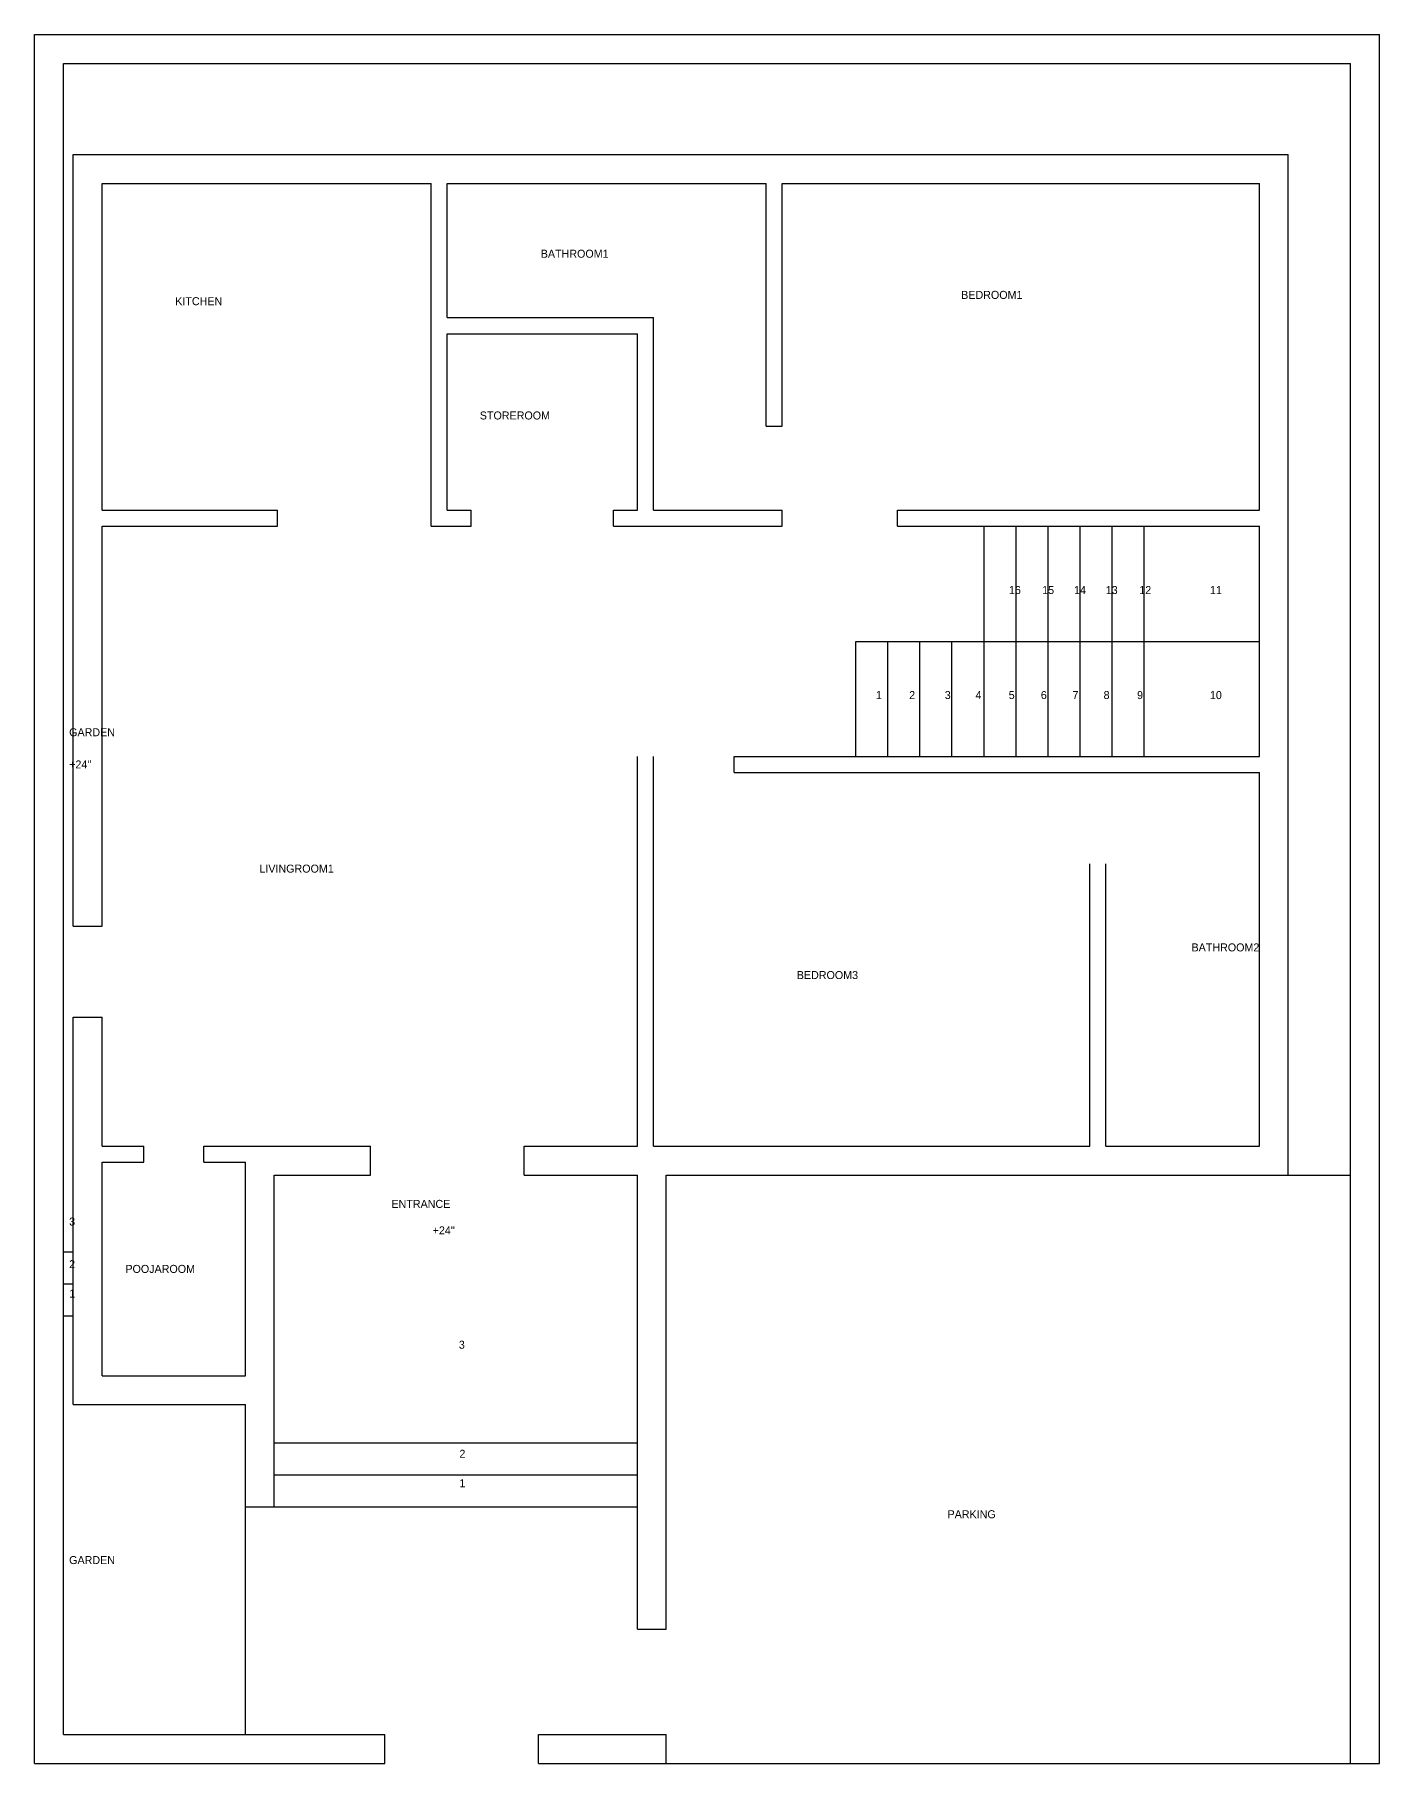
# Model space of a CAD drawing. Header units: metres. Extents: x 0 to 1347, y 0 to 540.
# Drawn here: x 0 to 420, y 0 to 540 of the extents above; entities that cross this region are included whole.
import ezdxf

# ---------------------------------------------------------------- set-up
doc = ezdxf.new("R2010")
doc.units = ezdxf.units.M
for name, color, linetype in [('BathRoom1', 7, 'Continuous'), ('BathRoom2', 7, 'Continuous'), ('BedRoom1', 7, 'Continuous'), ('BedRoom3', 7, 'Continuous'), ('Boundary', 7, 'Continuous'), ('Entrance_Staircase', 7, 'Continuous'), ('Garden', 7, 'Continuous'), ('Garden_Staircase', 7, 'Continuous'), ('Kitchen', 7, 'Continuous'), ('LivingRoom1', 7, 'Continuous'), ('Parking', 7, 'Continuous'), ('PoojaRoom', 7, 'Continuous'), ('Staircase', 7, 'Continuous'), ('StoreRoom', 7, 'Continuous')]:
    doc.layers.add(name, color=color, linetype=linetype)

msp = doc.modelspace()

# ---------------------------------------------------------------- linework, layer by layer
at = {"layer": 'BathRoom1'}
for p, q in [((128.87, 451.58), (128.87, 493.52)), ((128.87, 493.52), (228.51, 493.52)), ((228.51, 417.72), (228.51, 493.52)), ((128.87, 451.58), (193.28, 451.58)), ((193.28, 391.48), (193.28, 451.58)), ((228.51, 417.72), (233.51, 417.72)), ((193.28, 391.48), (233.51, 391.48)), ((233.51, 386.48), (233.51, 391.48))]:
    msp.add_line(p, q, dxfattribs=at)
at = {"layer": 'BathRoom2'}
for p, q in [((329.51, 309.48), (382.51, 309.48)), ((382.51, 192.76), (382.51, 309.48)), ((334.51, 192.76), (334.51, 280.99)), ((334.51, 192.76), (382.51, 192.76))]:
    msp.add_line(p, q, dxfattribs=at)
at = {"layer": 'BedRoom1'}
for p, q in [((233.51, 417.72), (233.51, 493.52)), ((233.51, 493.52), (382.51, 493.52)), ((382.51, 391.48), (382.51, 493.52)), ((269.51, 391.48), (382.51, 391.48)), ((269.51, 386.48), (269.51, 391.48))]:
    msp.add_line(p, q, dxfattribs=at)
at = {"layer": 'BedRoom3'}
for p, q in [((193.28, 192.76), (193.28, 314.48)), ((218.51, 309.48), (218.51, 314.48)), ((218.51, 309.48), (329.51, 309.48)), ((329.51, 192.76), (329.51, 280.99)), ((193.28, 192.76), (329.51, 192.76))]:
    msp.add_line(p, q, dxfattribs=at)
at = {"layer": 'Boundary'}
for p, q in [((0, 0), (0, 540)), ((0, 540), (420, 540)), ((420, 0), (420, 540)), ((109.37, 0), (109.37, 9)), ((0, 0), (109.37, 0)), ((157.37, 0), (197.28, 0)), ((411, 0), (420, 0))]:
    msp.add_line(p, q, dxfattribs=at)
at = {"layer": 'Entrance_Staircase'}
for p, q in [((104.87, 183.76), (104.87, 192.76)), ((152.87, 183.76), (152.87, 192.76)), ((74.87, 80.18), (74.87, 183.76)), ((74.87, 183.76), (104.87, 183.76)), ((152.87, 183.76), (188.28, 183.76)), ((188.28, 41.97), (188.28, 183.76)), ((74.87, 100.18), (188.28, 100.18)), ((74.87, 90.18), (188.28, 90.18)), ((65.87, 80.18), (74.87, 80.18)), ((74.87, 80.18), (188.28, 80.18)), ((188.28, 41.97), (197.28, 41.97)), ((157.37, 9), (197.28, 9)), ((157.37, 0), (157.37, 9))]:
    msp.add_line(p, q, dxfattribs=at)
at = {"layer": 'Garden'}
for p, q in [((9, 9), (9, 531)), ((9, 531), (411, 531)), ((411, 183.76), (411, 531)), ((12.09, 261.52), (12.09, 502.52)), ((12.09, 502.52), (391.51, 502.52)), ((391.51, 183.76), (391.51, 502.52)), ((12.09, 112.07), (12.09, 233.04)), ((12.09, 112.07), (65.87, 112.07)), ((65.87, 9), (65.87, 112.07)), ((9, 9), (109.37, 9))]:
    msp.add_line(p, q, dxfattribs=at)
at = {"layer": 'Garden_Staircase'}
for p, q in [((9, 159.78), (12.09, 159.78)), ((9, 149.78), (12.09, 149.78)), ((9, 139.78), (12.09, 139.78))]:
    msp.add_line(p, q, dxfattribs=at)
at = {"layer": 'Kitchen'}
for p, q in [((21.09, 391.48), (21.09, 493.52)), ((21.09, 493.52), (123.87, 493.52)), ((123.87, 386.48), (123.87, 493.52)), ((21.09, 391.48), (75.87, 391.48)), ((75.87, 386.48), (75.87, 391.48))]:
    msp.add_line(p, q, dxfattribs=at)
at = {"layer": 'LivingRoom1'}
for p, q in [((21.09, 261.52), (21.09, 386.48)), ((21.09, 386.48), (75.87, 386.48)), ((123.87, 386.48), (136.37, 386.48)), ((180.78, 386.48), (233.51, 386.48)), ((188.28, 192.76), (188.28, 314.48)), ((12.09, 261.52), (21.09, 261.52)), ((12.09, 233.04), (21.09, 233.04)), ((21.09, 192.76), (21.09, 233.04)), ((21.09, 192.76), (34.09, 192.76)), ((52.87, 192.76), (65.87, 192.76)), ((65.87, 192.76), (104.87, 192.76)), ((152.87, 192.76), (188.28, 192.76))]:
    msp.add_line(p, q, dxfattribs=at)
at = {"layer": 'Parking'}
for p, q in [((197.28, 41.97), (197.28, 183.76)), ((197.28, 183.76), (411, 183.76)), ((411, 0), (411, 183.76)), ((197.28, 0), (197.28, 9)), ((197.28, 0), (411, 0))]:
    msp.add_line(p, q, dxfattribs=at)
at = {"layer": 'PoojaRoom'}
for p, q in [((34.09, 187.76), (34.09, 192.76)), ((52.87, 187.76), (52.87, 192.76)), ((21.09, 121.07), (21.09, 187.76)), ((21.09, 187.76), (34.09, 187.76)), ((52.87, 187.76), (65.87, 187.76)), ((65.87, 121.07), (65.87, 187.76)), ((21.09, 121.07), (65.87, 121.07))]:
    msp.add_line(p, q, dxfattribs=at)
at = {"layer": 'Staircase'}
for p, q in [((269.51, 386.48), (382.51, 386.48)), ((296.51, 314.48), (296.51, 386.48)), ((306.51, 314.48), (306.51, 386.48)), ((316.51, 314.48), (316.51, 386.48)), ((326.51, 314.48), (326.51, 386.48)), ((336.51, 314.48), (336.51, 386.48)), ((346.51, 314.48), (346.51, 386.48)), ((382.51, 314.48), (382.51, 386.48)), ((256.51, 350.48), (382.51, 350.48)), ((256.51, 314.48), (256.51, 350.48)), ((266.51, 314.48), (266.51, 350.48)), ((276.51, 314.48), (276.51, 350.48)), ((286.51, 314.48), (286.51, 350.48)), ((218.51, 314.48), (382.51, 314.48))]:
    msp.add_line(p, q, dxfattribs=at)
at = {"layer": 'StoreRoom'}
for p, q in [((128.87, 391.48), (128.87, 446.58)), ((128.87, 446.58), (188.28, 446.58)), ((188.28, 391.48), (188.28, 446.58)), ((128.87, 391.48), (136.37, 391.48)), ((136.37, 386.48), (136.37, 391.48)), ((180.78, 386.48), (180.78, 391.48)), ((180.78, 391.48), (188.28, 391.48))]:
    msp.add_line(p, q, dxfattribs=at)

# ---------------------------------------------------------------- texts
at = {"layer": 'BathRoom1', "insert": (158.09, 472.8), "char_height": 2.5, "attachment_point": 1}
msp.add_mtext('BATHROOM1', dxfattribs=at)
at = {"layer": 'BathRoom2', "insert": (361.32, 256.13), "char_height": 2.5, "attachment_point": 1}
msp.add_mtext('BATHROOM2', dxfattribs=at)
at = {"layer": 'BedRoom1', "insert": (289.39, 459.94), "char_height": 2.5, "attachment_point": 1}
msp.add_mtext('BEDROOM1', dxfattribs=at)
at = {"layer": 'BedRoom3', "insert": (238.04, 247.5), "char_height": 2.5, "attachment_point": 1}
msp.add_mtext('BEDROOM3', dxfattribs=at)
at = {"layer": 'Entrance_Staircase', "char_height": 2.5, "attachment_point": 1}
for s, insert in [('ENTRANCE', (111.45, 176.01)), ("+24''", (124.32, 167.76)), ('3', (132.5, 132.03)), ('2', (132.68, 97.97)), ('1', (132.68, 88.78))]:
    msp.add_mtext(s, dxfattribs=dict(at, insert=insert))
at = {"layer": 'Garden', "char_height": 2.5, "attachment_point": 1}
for s, insert in [('GARDEN', (10.8, 323.33)), ("+24''", (10.8, 313.28)), ('GARDEN', (10.8, 64.77))]:
    msp.add_mtext(s, dxfattribs=dict(at, insert=insert))
at = {"layer": 'Garden_Staircase', "char_height": 2.5, "attachment_point": 1}
for s, insert in [('3', (10.8, 170.5)), ('2', (10.8, 157.21)), ('1', (10.8, 148.02))]:
    msp.add_mtext(s, dxfattribs=dict(at, insert=insert))
at = {"layer": 'Kitchen', "insert": (43.93, 457.97), "char_height": 2.5, "attachment_point": 1}
msp.add_mtext('KITCHEN', dxfattribs=at)
at = {"layer": 'LivingRoom1', "insert": (70.22, 280.74), "char_height": 2.5, "attachment_point": 1}
msp.add_mtext('LIVINGROOM1', dxfattribs=at)
at = {"layer": 'Parking', "insert": (285.12, 79.08), "char_height": 2.5, "attachment_point": 1}
msp.add_mtext('PARKING', dxfattribs=at)
at = {"layer": 'PoojaRoom', "insert": (28.37, 155.71), "char_height": 2.5, "attachment_point": 1}
msp.add_mtext('POOJAROOM', dxfattribs=at)
at = {"layer": 'Staircase', "char_height": 2.5, "attachment_point": 1}
for s, insert in [('16', (304.29, 367.75)), ('15', (314.68, 367.75)), ('14', (324.64, 367.75)), ('13', (334.53, 367.75)), ('12', (345, 367.75)), ('11', (367.07, 367.75)), ('1', (262.75, 334.95)), ('2', (273.14, 334.95)), ('3', (284.25, 334.95)), ('4', (293.85, 334.95)), ('5', (304.23, 334.95)), ('6', (314.26, 334.95)), ('7', (324.15, 334.95)), ('8', (333.86, 334.95)), ('9', (344.31, 334.95)), ('10', (367.07, 334.95))]:
    msp.add_mtext(s, dxfattribs=dict(at, insert=insert))
at = {"layer": 'StoreRoom', "insert": (139.05, 422.28), "char_height": 2.5, "attachment_point": 1}
msp.add_mtext('STOREROOM', dxfattribs=at)

doc.saveas('drawing.dxf')
